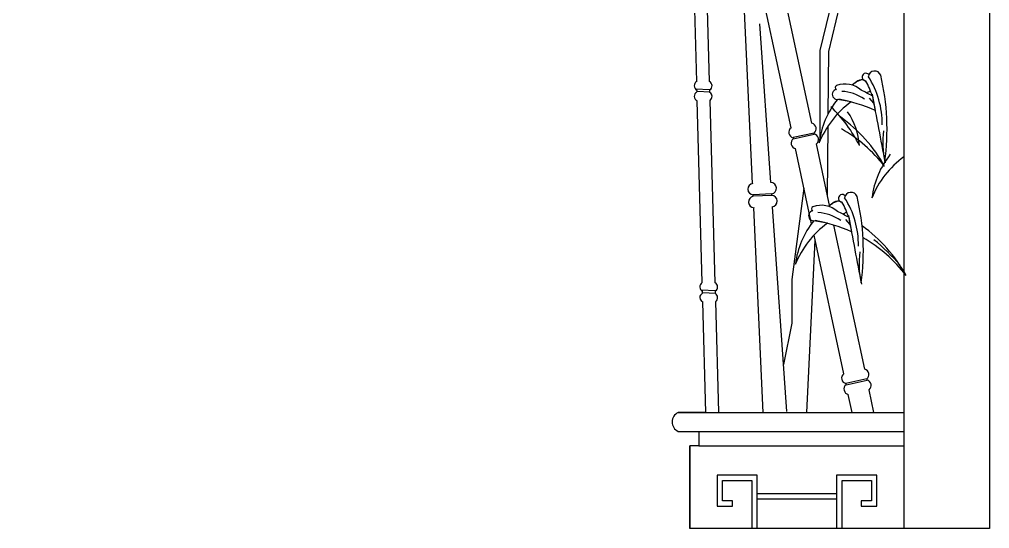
# Model space of a CAD drawing. Header units: metres. Extents: x 195 to 3795, y 1003 to 3403.
# Drawn here: x 1996 to 3795, y 1003 to 1948 of the extents above; entities that cross this region are included whole.
import ezdxf

# ---------------------------------------------------------------- set-up
doc = ezdxf.new("R2010")
doc.units = ezdxf.units.M
for name, color, linetype in [('3', 3, 'Continuous'), ('4', 4, 'Continuous'), ('7', 7, 'Continuous')]:
    doc.layers.add(name, color=color, linetype=linetype)

msp = doc.modelspace()

# ---------------------------------------------------------------- linework, layer by layer
at = {"layer": '3'}
for p, q in [((3276.14, 1816.92), (3249.87, 1818.13)), ((3276.82, 1812.46), (3252.4, 1813.59)), ((3469.42, 1736.65), (3430.6, 1728.31)), ((3430.93, 1726.06), (3469.9, 1734.42)), ((3390.9, 1623.82), (3356.48, 1622.22)), ((3391.09, 1621.06), (3356.75, 1619.37)), ((3286.5, 1443.73), (3260.24, 1444.94)), ((3287.19, 1439.27), (3262.76, 1440.4))]:
    msp.add_line(p, q, dxfattribs=at)
for points in [[(3276.27, 1812.05), (3276.14, 1816.92)], [(3286.64, 1438.86), (3286.5, 1443.73)], [(3363.91, 1002.87), (3363.91, 1102.31), (3289.5, 1102.31), (3289.5, 1044.39), (3318.48, 1044.39), (3318.48, 1054.39), (3299.5, 1054.39), (3299.5, 1092.31), (3353.91, 1092.31), (3353.91, 1002.87)], [(3521.34, 1002.87), (3521.34, 1092.31), (3575.75, 1092.31), (3575.75, 1054.39), (3556.77, 1054.39), (3556.77, 1044.39), (3585.75, 1044.39), (3585.75, 1102.31), (3511.34, 1102.31), (3511.34, 1002.87)], [(3511.34, 1067.39), (3363.91, 1067.39)], [(3511.34, 1057.39), (3363.91, 1057.39)]]:
    msp.add_lwpolyline(points, dxfattribs=at)
for centre, radius, start, end in [((3557.2, 1823.49), 12.11, 16.77, 138.44), ((3565.77, 1840.58), 7.05, 39.61, 268.36), ((3581.92, 1839.85), 11.92, 20.86, 171.81), ((3435.16, 1754.51), 160.59, 359.05, 32.82), ((3169.44, 1743.5), 435.4, 352.1, 13.36), ((3512.52, 1808.25), 9.29, 97.65, 287.43), ((3512.68, 1821.14), 3.94, 110.86, 249.14), ((3527.01, 1783.54), 44.19, 47.52, 110.86), ((3638.6, 1698.23), 161.09, 124.16, 127.68), ((3367.83, 1732.06), 222.25, 19.27, 27.17), ((3469.26, 1531.96), 271.36, 65.28, 80.23), ((3517.47, 1737.07), 77.11, 53.91, 87.62), ((3438.73, 1561.53), 280.67, 60.34, 65.11), ((3641.38, 1652.51), 175.5, 112.95, 115.19), ((76376.03, 15537.94), 74082.31, 190.68, 190.78), ((3641.38, 1652.51), 175.5, 126.04, 158.2), ((3638.6, 1698.23), 161.09, 141.29, 172.73), ((3325.44, 1601.06), 254.33, 26.21, 46.47), ((3354.82, 1538.62), 280.67, 29, 54.33), ((3430.64, 1705.68), 123.21, 3.59, 34.84), ((3385.36, 1509.05), 271.36, 37.62, 60.19), ((3751.85, 1718.48), 155.11, 171.6, 192.98), ((3739.41, 1550.8), 175.5, 126.04, 158.2), ((3736.62, 1596.52), 161.09, 141.29, 172.73), ((3521.85, 1615.54), 7.05, 39.61, 268.36), ((3538, 1614.81), 11.92, 20.86, 171.81), ((3483.1, 1558.49), 44.19, 47.52, 110.86), ((3594.68, 1473.19), 161.09, 124.16, 127.68), ((3513.28, 1598.45), 12.11, 16.77, 138.44), ((3323.92, 1507.02), 222.25, 19.27, 27.17), ((3391.24, 1529.46), 160.59, 359.05, 32.82), ((3125.52, 1518.46), 435.4, 352.1, 13.36), ((3468.6, 1583.21), 9.29, 97.65, 287.43), ((3468.77, 1596.1), 3.94, 110.86, 249.14), ((3473.55, 1512.03), 77.11, 53.91, 87.62), ((3394.81, 1336.48), 280.67, 60.34, 65.11), ((3597.47, 1427.47), 175.5, 112.95, 115.19), ((76332.11, 15312.9), 74082.31, 190.68, 190.78), ((3597.47, 1427.47), 175.5, 126.04, 158.2), ((3594.68, 1473.19), 161.09, 141.29, 172.73), ((3425.34, 1306.91), 271.36, 65.28, 80.23), ((3394.81, 1336.48), 280.67, 29, 54.33), ((3425.34, 1306.91), 271.36, 37.62, 60.19), ((3288.43, 1192.88), 452.86, 41.33, 49.82), ((3707.94, 1493.43), 155.11, 171.6, 192.98)]:
    msp.add_arc(centre, radius, start, end, dxfattribs=at)
at = {"layer": '4'}
for p, q in [((3795, 3402.87), (3795, 1002.87)), ((3255.89, 1183.32), (3255.89, 1156.7)), ((3239.08, 1156.7), (3239.08, 1002.87)), ((3255.89, 1156.7), (3239.08, 1156.7)), ((3795, 1002.87), (3239.08, 1002.87))]:
    msp.add_line(p, q, dxfattribs=at)
for points in [[(1995, 3402.87), (3795, 3402.87), (3795, 1002.87)], [(1995, 3402.87), (3795, 3402.87), (3795, 1002.87)], [(3636.16, 3402.87), (3636.16, 1002.87)], [(3251.87, 1832.37), (3244.44, 2099.89)], [(3252.4, 1813.59), (3252.27, 1818.02)], [(3252.4, 1813.59), (3252.32, 1816.37)], [(3262.24, 1459.18), (3252.86, 1796.71)], [(3262.76, 1440.4), (3262.64, 1444.83)], [(3262.76, 1440.4), (3262.69, 1443.18)], [(3268.93, 1218.41), (3263.23, 1423.52)], [(3217.62, 1218.41), (3268.93, 1218.41)], [(3636.16, 1002.87), (3239.08, 1002.87), (3239.08, 1156.7)]]:
    msp.add_lwpolyline(points, dxfattribs=at)
msp.add_lwpolyline([(3268.93, 1218.41), (3217.62, 1218.41, 0.65), (3217.62, 1183.32), (3255.89, 1183.32)], format="xyb", dxfattribs=at)
for centre, radius, start, end in [((3256.33, 1824.49), 9.06, 119.45, 243.74), ((3255.94, 1804.82), 8.67, 114.71, 249.2), ((3266.69, 1451.3), 9.06, 119.45, 243.74), ((3266.31, 1431.63), 8.67, 114.71, 249.2)]:
    msp.add_arc(centre, radius, start, end, dxfattribs=at)
at = {"layer": '7'}
for p, q in [((3557.2, 1835.6), (3548.14, 1831.52)), ((3548.14, 1831.52), (3540.14, 1825.73)), ((3580.18, 1791.93), (3572.33, 1801.32)), ((3577.63, 1805.41), (3582.72, 1778.46)), ((3538.14, 1794.43), (3512.9, 1798.96)), ((3430.6, 1728.31), (3430.93, 1726.06)), ((3504.23, 1606.48), (3496.22, 1600.69)), ((3513.28, 1610.56), (3504.23, 1606.48)), ((3494.22, 1569.39), (3468.98, 1573.92)), ((3536.26, 1566.89), (3528.41, 1576.28)), ((3533.71, 1580.37), (3538.8, 1553.42)), ((3567.31, 1280.43), (3528.49, 1272.1)), ((3528.82, 1269.84), (3567.79, 1278.21)), ((3528.49, 1272.1), (3528.82, 1269.84)), ((3268.93, 1218.41), (3636.16, 1218.41)), ((3255.89, 1183.32), (3636.16, 1183.32)), ((3255.89, 1156.7), (3636.16, 1156.7))]:
    msp.add_line(p, q, dxfattribs=at)
for points in [[(3355.5, 1643.25), (3331.84, 2150.44)], [(3275.71, 1832.32), (3268.26, 2100.57)], [(3426.72, 1746.4), (3353.32, 2088.47)], [(3465.53, 1754.82), (3399.37, 2063.13)], [(3480.9, 1728.57), (3480.9, 1889.87), (3515.17, 2032.5)], [(3495.69, 1772.56), (3496.79, 1887.99), (3531.05, 2030.62)], [(3389.44, 1645.06), (3369.11, 1939.51)], [(3276.27, 1812.05), (3276.14, 1816.92)], [(3286.08, 1459.13), (3276.68, 1797.39)], [(3494.25, 1620.97), (3495.47, 1750.03)], [(3430.63, 1728.15), (3430.6, 1728.31)], [(3431.08, 1726.09), (3430.6, 1728.31)], [(3469.82, 1734.81), (3469.42, 1736.65)], [(3469.9, 1734.42), (3469.42, 1736.65)], [(3498.79, 1599.8), (3473.72, 1716.65)], [(3464.87, 1568.58), (3434.98, 1707.91)], [(3356.62, 1619.35), (3356.49, 1622.04)], [(3391.09, 1621.06), (3390.9, 1623.82)], [(3450.77, 1634.33), (3428.48, 1464.72), (3428.48, 1383.98), (3412.76, 1307.19)], [(3375.32, 1218.41), (3357.6, 1598.17)], [(3418.79, 1219.86), (3392.55, 1599.93)], [(3563.42, 1298.6), (3506.04, 1566)], [(3524.61, 1290.18), (3469.4, 1547.47)], [(3456.06, 1218.41), (3471.39, 1538.21)], [(3286.64, 1438.86), (3286.5, 1443.73)], [(3292.74, 1219.07), (3287.05, 1424.2)], [(3567.71, 1278.6), (3567.31, 1280.43)], [(3567.79, 1278.21), (3567.31, 1280.43)], [(3528.53, 1271.94), (3528.49, 1272.1)], [(3528.97, 1269.87), (3528.49, 1272.1)], [(3580.62, 1218.41), (3571.61, 1260.43)], [(3540.01, 1218.41), (3532.87, 1251.7)]]:
    msp.add_lwpolyline(points, dxfattribs=at)
for centre, radius, start, end in [((3271.16, 1824.49), 9.06, 303.31, 59.88), ((3271.16, 1804.57), 9.06, 307.52, 56.69), ((3433.02, 1738.2), 10.33, 127.56, 256.66), ((3463.06, 1744.78), 10.33, 308.04, 76.18), ((3467.34, 1724.78), 10.33, 308.08, 77.11), ((3437.36, 1717.97), 10.33, 128.49, 257.59), ((3357.33, 1632.71), 10.7, 97.7, 266.16), ((3389.1, 1634.37), 10.7, 279.72, 88.18), ((3358.54, 1608.82), 10.7, 99.66, 268.12), ((3390.32, 1610.39), 10.7, 277.64, 86.1), ((3281.53, 1451.3), 9.06, 303.31, 59.88), ((3281.53, 1431.38), 9.06, 307.52, 56.69), ((3560.95, 1288.57), 10.33, 308.04, 76.18), ((3530.91, 1281.99), 10.33, 127.56, 256.66), ((3565.23, 1268.56), 10.33, 308.08, 77.11), ((3535.25, 1261.75), 10.33, 128.49, 257.59)]:
    msp.add_arc(centre, radius, start, end, dxfattribs=at)

doc.saveas('drawing.dxf')
